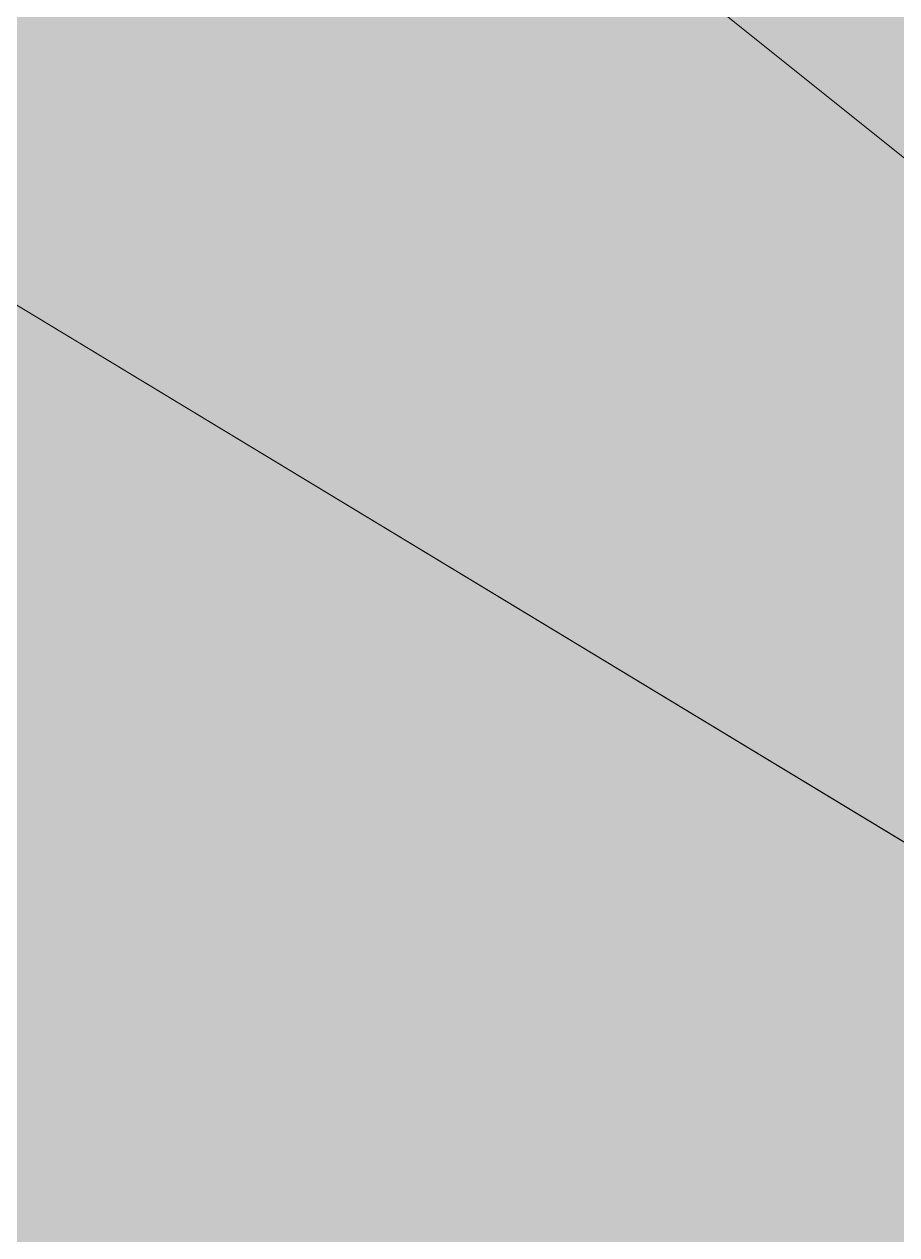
# Model space of a CAD drawing. Header units: metres. Extents: x -3 to 687, y -1 to 1371.
# Drawn here: x 380.78 to 384.48, y 58.76 to 63.89 of the extents above; entities that cross this region are included whole.
import ezdxf

# ---------------------------------------------------------------- set-up
doc = ezdxf.new("R2010")
doc.units = ezdxf.units.M
doc.header["$MEASUREMENT"] = 0
for name, color, linetype, lineweight, true_color in [('TPX_BUILDINGS', 7, 'CONTINUOUS', 0, 0x000000), ('TPX_BUILDINGS_HATCH', 7, 'CONTINUOUS', 0, 0xf0f0f0), ('TPX_BUILDINGS_SHADOWS_HATCH', 7, 'CONTINUOUS', 0, 0x000000), ('TPX_BUILDINGS_SHADOWS_OUTLINES', 7, 'CONTINUOUS', 0, 0x000000), ('TPX_CONTOUR_LINES_5M', 7, 'CONTINUOUS', 0, 0x969696)]:
    doc.layers.add(name, color=color, linetype=linetype, lineweight=lineweight, true_color=true_color)

msp = doc.modelspace()

# ---------------------------------------------------------------- hatches: boundary and pattern name
at = {"layer": 'TPX_BUILDINGS_HATCH'}
msp.add_hatch(color=256, dxfattribs=at).paths.add_polyline_path([(370.6141, 68.8291), (359.897, 39.5152), (462.0318, 2.1001), (465.9362, 14.8868), (443.0291, 26.0912), (425.101, 33.3905), (425.6338, 36.0345), (397.0868, 47.1269), (398.9021, 51.7205), (370.6141, 68.8291)])
at = {"layer": 'TPX_BUILDINGS_SHADOWS_HATCH'}
msp.add_hatch(color=256, dxfattribs=at).paths.add_polyline_path([(374.8567, 73.0718), (370.6141, 68.8291), (398.9021, 51.7205), (397.0868, 47.1269), (425.6338, 36.0345), (425.101, 33.3905), (443.0291, 26.0912), (465.9362, 14.8868), (462.0318, 2.1001), (466.2744, 6.3427), (470.1789, 19.1294), (447.2717, 30.3338), (429.3436, 37.6332), (429.8764, 40.2771), (401.3295, 51.3696), (403.1447, 55.9631), (374.8567, 73.0718)])

# ---------------------------------------------------------------- linework, layer by layer
at = {"layer": 'TPX_BUILDINGS', "elevation": 0.0421}
msp.add_lwpolyline([(370.6141, 68.8291), (359.897, 39.5152), (462.0318, 2.1001), (465.9362, 14.8868), (443.0291, 26.0912), (425.101, 33.3905), (425.6338, 36.0345), (397.0868, 47.1269), (398.9021, 51.7205)], close=True, dxfattribs=at)
at = {"layer": 'TPX_BUILDINGS_SHADOWS_OUTLINES', "elevation": 0.0391}
msp.add_lwpolyline([(374.8567, 73.0718), (370.6141, 68.8291), (398.9021, 51.7205), (397.0868, 47.1269), (425.6338, 36.0345), (425.101, 33.3905), (443.0291, 26.0912), (465.9362, 14.8868), (462.0318, 2.1001), (466.2744, 6.3427), (470.1789, 19.1294), (447.2717, 30.3338), (429.3436, 37.6332), (429.8764, 40.2771), (401.3295, 51.3696), (403.1447, 55.9631)], close=True, dxfattribs=at)
at = {"layer": 'TPX_CONTOUR_LINES_5M', "elevation": 0.0481}
msp.add_lwpolyline([(681.3138, 615.4288), (615.8028, 592.0679), (563.3941, 534.7928), (552.8898, 500.5742), (518.1305, 470.2364), (541.97, 409.5607), (484.781, 434.686), (460.4584, 409.5607), (494.2714, 348.8851), (437.064, 318.5472), (484.781, 227.228), (432.3722, 284.4282), (379.9635, 257.7678), (356.4283, 227.5337), (406.1678, 143.9003), (431.2998, 136.5202), (379.9635, 128.5018), (353.4486, 106.1824), (368.9003, 75.8446), (432.3722, 24.9485), (435.4386, 0)], dxfattribs=at)

doc.saveas('drawing.dxf')
